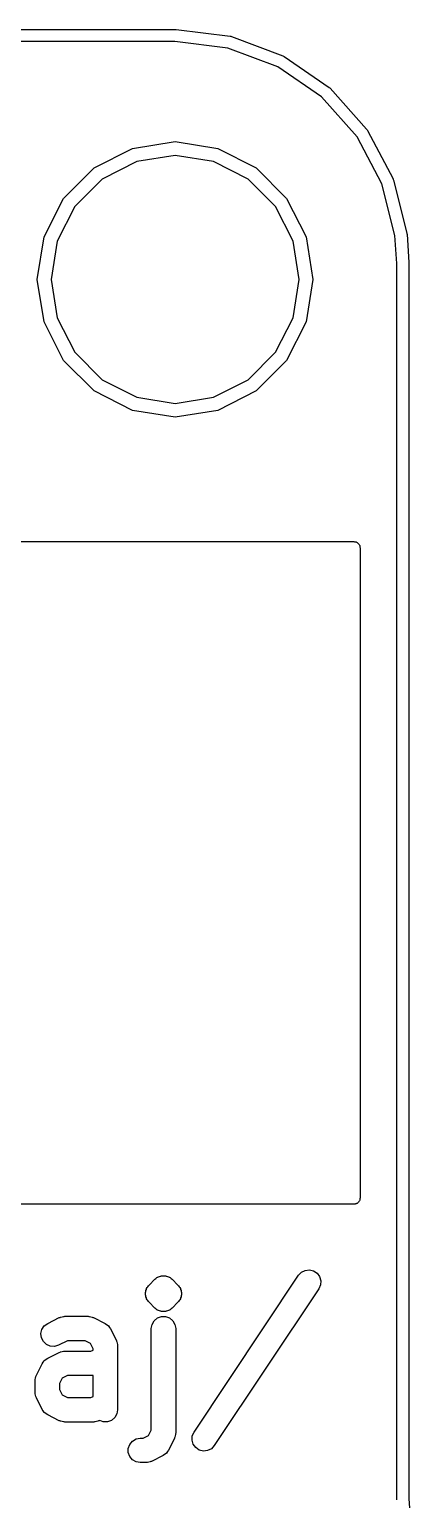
# Model space of a CAD drawing. Extents: x -0.1 to 56.2, y -70.1 to 0.1.
# Drawn here: x 35.91 to 40.6, y -18.01 to 0.07 of the extents above; entities that cross this region are included whole.
import ezdxf

# ---------------------------------------------------------------- set-up
doc = ezdxf.new("R2010")
doc.units = 0
doc.header["$MEASUREMENT"] = 0
doc.layers.add('BLACK', color=7, linetype='CONTINUOUS')

msp = doc.modelspace()

# ---------------------------------------------------------------- linework, layer by layer
at = {"layer": 'BLACK', "linetype": 'CONTINUOUS'}
for p, q in [((12.2934, 0.075), (37.7066, 0.075)), ((37.7066, 0.075), (37.711, 0.07422)), ((37.711, 0.07422), (38.3769, -0.00637)), ((37.6955, -0.075), (12.3024, -0.075)), ((38.3499, -0.15419), (37.6955, -0.075)), ((38.9622, -0.38558), (38.3499, -0.15419)), ((38.3769, -0.00637), (38.3777, -0.00647)), ((38.3777, -0.00647), (38.386, -0.00861)), ((38.386, -0.00861), (38.3944, -0.01067)), ((38.3944, -0.01067), (39.0237, -0.24847)), ((39.0237, -0.24847), (39.0245, -0.24875)), ((39.0245, -0.24875), (39.0321, -0.25284)), ((39.0321, -0.25284), (39.0397, -0.25682)), ((39.0397, -0.25682), (39.5942, -0.63788)), ((39.5017, -0.75636), (38.9622, -0.38558)), ((39.5942, -0.63788), (39.5948, -0.63833)), ((39.5948, -0.63833), (39.6013, -0.64414)), ((39.6013, -0.64414), (39.6077, -0.6498)), ((39.6077, -0.6498), (40.0552, -1.15211)), ((39.9372, -1.24512), (39.5017, -0.75636)), ((40.2435, -1.82365), (39.9372, -1.24512)), ((40.0552, -1.15211), (40.0557, -1.1527)), ((40.0557, -1.1527), (40.0606, -1.15983)), ((40.0606, -1.15983), (40.0655, -1.16691)), ((40.0655, -1.16691), (40.3803, -1.76147)), ((36.7037, -1.62872), (37.1762, -1.38796)), ((37.1762, -1.38796), (37.7, -1.305)), ((37.7, -1.305), (38.2238, -1.38796)), ((38.2238, -1.38796), (38.6963, -1.62872)), ((37.2287, -1.54964), (36.8036, -1.76625)), ((37.7, -1.475), (37.2287, -1.54964)), ((38.1713, -1.54964), (37.7, -1.475)), ((38.5964, -1.76625), (38.1713, -1.54964)), ((36.3287, -2.0037), (36.7037, -1.62872)), ((36.8036, -1.76625), (36.4662, -2.10363)), ((38.9338, -2.10363), (38.5964, -1.76625)), ((38.6963, -1.62872), (39.0713, -2.0037)), ((40.3803, -1.76147), (40.3807, -1.76217)), ((40.3807, -1.76217), (40.3837, -1.77029)), ((40.3837, -1.77029), (40.3868, -1.7783)), ((40.3868, -1.7783), (40.5507, -2.4308)), ((40.4035, -2.46065), (40.2435, -1.82365)), ((36.088, -2.47622), (36.3287, -2.0037)), ((36.4662, -2.10363), (36.2496, -2.52875)), ((39.1504, -2.52875), (38.9338, -2.10363)), ((39.0713, -2.0037), (39.312, -2.47622)), ((36.005, -3), (36.088, -2.47622)), ((36.2496, -2.52875), (36.175, -3)), ((39.225, -3), (39.1504, -2.52875)), ((39.312, -2.47622), (39.395, -3)), ((40.425, -2.80237), (40.4035, -2.46065)), ((40.5507, -2.4308), (40.5508, -2.43156)), ((40.5508, -2.43156), (40.5516, -2.43799)), ((40.5516, -2.43799), (40.5528, -2.44436)), ((40.5528, -2.44436), (40.5746, -2.79112)), ((40.425, -18.0066), (40.425, -2.80237)), ((40.5746, -2.79112), (40.575, -2.79344)), ((40.575, -2.79344), (40.575, -17.9972)), ((36.088, -3.52378), (36.005, -3)), ((36.175, -3), (36.2496, -3.47125)), ((39.1504, -3.47125), (39.225, -3)), ((39.395, -3), (39.312, -3.52378)), ((36.3287, -3.9963), (36.088, -3.52378)), ((36.2496, -3.47125), (36.4662, -3.89637)), ((38.9338, -3.89637), (39.1504, -3.47125)), ((39.312, -3.52378), (39.0713, -3.9963)), ((36.4662, -3.89637), (36.8036, -4.23375)), ((38.5964, -4.23375), (38.9338, -3.89637)), ((36.7037, -4.37128), (36.3287, -3.9963)), ((39.0713, -3.9963), (38.6963, -4.37128)), ((36.8036, -4.23375), (37.2287, -4.45036)), ((38.1713, -4.45036), (38.5964, -4.23375)), ((37.1762, -4.61204), (36.7037, -4.37128)), ((37.2287, -4.45036), (37.7, -4.525)), ((37.7, -4.525), (38.1713, -4.45036)), ((38.6963, -4.37128), (38.2238, -4.61204)), ((37.7, -4.695), (37.1762, -4.61204)), ((38.2238, -4.61204), (37.7, -4.695)), ((31.9, -6.225), (39.9, -6.225)), ((39.9, -6.225), (39.9065, -6.22614)), ((39.9065, -6.22614), (39.913, -6.22614)), ((39.913, -6.22614), (39.9192, -6.22838)), ((39.9192, -6.22838), (39.9257, -6.22952)), ((39.9257, -6.22952), (39.9313, -6.2328)), ((39.9313, -6.2328), (39.9375, -6.23505)), ((39.9375, -6.23505), (39.9425, -6.23927)), ((39.9425, -6.23927), (39.9482, -6.24255)), ((39.9482, -6.24255), (39.9524, -6.24757)), ((39.9524, -6.24757), (39.9575, -6.25179)), ((39.9575, -6.25179), (39.9607, -6.25747)), ((39.9607, -6.25747), (39.965, -6.2625)), ((39.965, -6.2625), (39.9672, -6.26867)), ((39.9672, -6.26867), (39.9705, -6.27435)), ((39.9705, -6.27435), (39.9716, -6.28081)), ((39.9716, -6.28081), (39.9739, -6.28698)), ((39.9739, -6.28698), (39.9739, -6.29354)), ((39.9739, -6.29354), (39.975, -6.3)), ((39.975, -6.3), (39.975, -14.3)), ((39.9, -14.375), (31.9, -14.375)), ((39.9065, -14.3739), (39.9, -14.375)), ((39.913, -14.3739), (39.9065, -14.3739)), ((39.9192, -14.3716), (39.913, -14.3739)), ((39.9257, -14.3705), (39.9192, -14.3716)), ((39.9313, -14.3672), (39.9257, -14.3705)), ((39.9375, -14.365), (39.9313, -14.3672)), ((39.9425, -14.3607), (39.9375, -14.365)), ((39.9482, -14.3575), (39.9425, -14.3607)), ((39.9524, -14.3524), (39.9482, -14.3575)), ((39.9575, -14.3482), (39.9524, -14.3524)), ((39.9607, -14.3425), (39.9575, -14.3482)), ((39.965, -14.3375), (39.9607, -14.3425)), ((39.9672, -14.3313), (39.965, -14.3375)), ((39.9705, -14.3257), (39.9672, -14.3313)), ((39.9716, -14.3192), (39.9705, -14.3257)), ((39.9739, -14.313), (39.9716, -14.3192)), ((39.975, -14.3), (39.9739, -14.3065)), ((39.9739, -14.3065), (39.9739, -14.313)), ((39.254, -15.2113), (39.3007, -15.1882)), ((39.3007, -15.1882), (39.3525, -15.1825)), ((39.3525, -15.1825), (39.4031, -15.1948)), ((37.3721, -15.3797), (37.3796, -15.3689)), ((37.3796, -15.3689), (37.4511, -15.2975)), ((37.4511, -15.2975), (37.4618, -15.29)), ((37.4618, -15.29), (37.4711, -15.2807)), ((37.4711, -15.2807), (37.4771, -15.2779)), ((37.4771, -15.2779), (37.4821, -15.2737)), ((37.4821, -15.2737), (37.4883, -15.2714)), ((37.4883, -15.2714), (37.4937, -15.2676)), ((37.4937, -15.2676), (37.5064, -15.2642)), ((37.5064, -15.2642), (37.5183, -15.2587)), ((37.5183, -15.2587), (37.5249, -15.2581)), ((37.5249, -15.2581), (37.5311, -15.2558)), ((37.5311, -15.2558), (37.5377, -15.2558)), ((37.5377, -15.2558), (37.5441, -15.2541)), ((37.5441, -15.2541), (37.5571, -15.2553)), ((37.5571, -15.2553), (37.5702, -15.2541)), ((37.5702, -15.2541), (37.5766, -15.2558)), ((37.5766, -15.2558), (37.5832, -15.2558)), ((37.5832, -15.2558), (37.5894, -15.2581)), ((37.5894, -15.2581), (37.596, -15.2587)), ((37.596, -15.2587), (37.6079, -15.2642)), ((37.6079, -15.2642), (37.6205, -15.2676)), ((37.6205, -15.2676), (37.6259, -15.2714)), ((37.6259, -15.2714), (37.6321, -15.2737)), ((37.6321, -15.2737), (37.6372, -15.2779)), ((37.6372, -15.2779), (37.6432, -15.2807)), ((37.6432, -15.2807), (37.6525, -15.29)), ((37.6525, -15.29), (37.6632, -15.2975)), ((37.6632, -15.2975), (37.7346, -15.3689)), ((37.7346, -15.3689), (37.7422, -15.3797)), ((37.9323, -17.1775), (39.218, -15.2489)), ((39.218, -15.2489), (39.254, -15.2113)), ((39.4031, -15.1948), (39.4465, -15.2237)), ((39.4465, -15.2237), (39.4773, -15.2657)), ((39.4886, -15.3676), (39.4677, -15.4153)), ((39.4773, -15.2657), (39.4919, -15.3157)), ((39.4919, -15.3157), (39.4886, -15.3676)), ((37.3363, -15.4619), (37.3397, -15.4493)), ((37.3374, -15.475), (37.3363, -15.4619)), ((37.3363, -15.4881), (37.3374, -15.475)), ((37.3397, -15.5007), (37.3363, -15.4881)), ((37.3397, -15.4493), (37.3408, -15.4362)), ((37.3408, -15.5138), (37.3397, -15.5007)), ((37.3408, -15.4362), (37.3464, -15.4243)), ((37.3464, -15.5257), (37.3408, -15.5138)), ((37.3464, -15.4243), (37.3498, -15.4116)), ((37.3498, -15.5384), (37.3464, -15.5257)), ((37.3498, -15.4116), (37.3573, -15.4009)), ((37.3573, -15.5491), (37.3498, -15.5384)), ((37.3573, -15.4009), (37.3628, -15.389)), ((37.3628, -15.561), (37.3573, -15.5491)), ((37.3628, -15.389), (37.3721, -15.3797)), ((37.7422, -15.3797), (37.7514, -15.389)), ((37.7514, -15.389), (37.757, -15.4009)), ((37.757, -15.5491), (37.7514, -15.561)), ((37.757, -15.4009), (37.7645, -15.4116)), ((37.7645, -15.5384), (37.757, -15.5491)), ((37.7645, -15.4116), (37.7679, -15.4243)), ((37.7679, -15.5257), (37.7645, -15.5384)), ((37.7679, -15.4243), (37.7735, -15.4362)), ((37.7735, -15.5138), (37.7679, -15.5257)), ((37.7735, -15.4362), (37.7746, -15.4493)), ((37.7746, -15.5008), (37.7735, -15.5138)), ((37.7746, -15.4493), (37.778, -15.4619)), ((37.778, -15.4881), (37.7746, -15.5008)), ((37.778, -15.4619), (37.7769, -15.475)), ((37.7769, -15.475), (37.778, -15.4881)), ((39.4677, -15.4153), (38.182, -17.3439)), ((37.3721, -15.5703), (37.3628, -15.561)), ((37.3796, -15.5811), (37.3721, -15.5703)), ((37.4511, -15.6525), (37.3796, -15.5811)), ((37.4618, -15.66), (37.4511, -15.6525)), ((37.4711, -15.6693), (37.4618, -15.66)), ((37.4771, -15.6721), (37.4711, -15.6693)), ((37.4821, -15.6763), (37.4771, -15.6721)), ((37.4883, -15.6786), (37.4821, -15.6763)), ((37.4937, -15.6824), (37.4883, -15.6786)), ((37.5064, -15.6858), (37.4937, -15.6824)), ((37.5183, -15.6913), (37.5064, -15.6858)), ((37.5249, -15.6919), (37.5183, -15.6913)), ((37.5311, -15.6941), (37.5249, -15.6919)), ((37.5377, -15.6941), (37.5311, -15.6941)), ((37.5441, -15.6959), (37.5377, -15.6941)), ((37.5571, -15.6947), (37.5441, -15.6959)), ((37.5702, -15.6959), (37.5571, -15.6947)), ((37.5766, -15.6941), (37.5702, -15.6959)), ((37.5832, -15.6941), (37.5766, -15.6941)), ((37.5894, -15.6919), (37.5832, -15.6941)), ((37.596, -15.6913), (37.5894, -15.6919)), ((37.6079, -15.6858), (37.596, -15.6913)), ((37.6205, -15.6824), (37.6079, -15.6858)), ((37.6259, -15.6786), (37.6205, -15.6824)), ((37.6321, -15.6763), (37.6259, -15.6786)), ((37.6372, -15.6721), (37.6321, -15.6763)), ((37.6432, -15.6693), (37.6372, -15.6721)), ((37.6525, -15.66), (37.6432, -15.6693)), ((37.6632, -15.6525), (37.6525, -15.66)), ((37.7346, -15.5811), (37.6632, -15.6525)), ((37.7422, -15.5703), (37.7346, -15.5811)), ((37.7514, -15.561), (37.7422, -15.5703)), ((36.0624, -15.9153), (36.0911, -15.8719)), ((36.0911, -15.8719), (36.1329, -15.8408)), ((36.1329, -15.8408), (36.2758, -15.7694)), ((36.2758, -15.7694), (36.2841, -15.7669)), ((36.2841, -15.7669), (36.2916, -15.7626)), ((36.2916, -15.7626), (36.3089, -15.7596)), ((36.3089, -15.7596), (36.3257, -15.7546)), ((36.3257, -15.7546), (36.3343, -15.7551)), ((36.3343, -15.7551), (36.3429, -15.7536)), ((36.3429, -15.7536), (36.6286, -15.7536)), ((36.6286, -15.7536), (36.6371, -15.7551)), ((36.6371, -15.7551), (36.6457, -15.7546)), ((36.6457, -15.7546), (36.6626, -15.7596)), ((36.6626, -15.7596), (36.6799, -15.7626)), ((36.6799, -15.7626), (36.6874, -15.7669)), ((36.6874, -15.7669), (36.6957, -15.7694)), ((36.6957, -15.7694), (36.8385, -15.8408)), ((36.8385, -15.8408), (36.8562, -15.8539)), ((36.8562, -15.8539), (36.8746, -15.8661)), ((36.8746, -15.8661), (36.877, -15.8694)), ((36.877, -15.8694), (36.8804, -15.8719)), ((36.8804, -15.8719), (36.8925, -15.8902)), ((36.8925, -15.8902), (36.9056, -15.9079)), ((36.9056, -15.9079), (36.977, -16.0508)), ((37.4071, -15.9036), (37.4162, -15.8523)), ((37.4071, -17.1539), (37.4071, -15.9036)), ((37.4162, -15.8523), (37.4422, -15.8072)), ((37.4422, -15.8072), (37.4821, -15.7737)), ((37.4821, -15.7737), (37.5311, -15.7558)), ((37.5311, -15.7558), (37.5832, -15.7558)), ((37.5832, -15.7558), (37.6321, -15.7737)), ((37.6321, -15.7737), (37.672, -15.8072)), ((37.672, -15.8072), (37.6981, -15.8523)), ((37.6981, -15.8523), (37.7071, -15.9036)), ((37.7071, -15.9036), (37.7071, -17.1893)), ((36.0503, -15.966), (36.0624, -15.9153)), ((36.0562, -16.0178), (36.0503, -15.966)), ((36.0795, -16.0644), (36.0562, -16.0178)), ((36.1174, -16.1002), (36.0795, -16.0644)), ((36.3783, -16.0536), (36.2671, -16.1092)), ((36.5932, -16.0536), (36.3783, -16.0536)), ((36.6596, -16.0868), (36.5932, -16.0536)), ((36.6929, -16.1533), (36.6596, -16.0868)), ((36.977, -16.0508), (36.9795, -16.0591)), ((36.9795, -16.0591), (36.9838, -16.0666)), ((36.9838, -16.0666), (36.9869, -16.0839)), ((36.9869, -16.0839), (36.9919, -16.1007)), ((36.1152, -16.2825), (36.1329, -16.2694)), ((36.1651, -16.1209), (36.1174, -16.1002)), ((36.1329, -16.2694), (36.2758, -16.198)), ((36.2171, -16.124), (36.1651, -16.1209)), ((36.2671, -16.1092), (36.2171, -16.124)), ((36.2758, -16.198), (36.2841, -16.1955)), ((36.2841, -16.1955), (36.2916, -16.1912)), ((36.2916, -16.1912), (36.3089, -16.1881)), ((36.3089, -16.1881), (36.3257, -16.1831)), ((36.3257, -16.1831), (36.3343, -16.1836)), ((36.3343, -16.1836), (36.3429, -16.1821)), ((36.3429, -16.1821), (36.6646, -16.1821)), ((36.6646, -16.1821), (36.6929, -16.168)), ((36.6929, -16.168), (36.6929, -16.1533)), ((36.9919, -16.1007), (36.9914, -16.1093)), ((36.9914, -16.1093), (36.9929, -16.1179)), ((36.9929, -16.1179), (36.9929, -16.9036)), ((35.9944, -16.4793), (36.0658, -16.3365)), ((36.0658, -16.3365), (36.0789, -16.3188)), ((36.0789, -16.3188), (36.0911, -16.3004)), ((36.0911, -16.3004), (36.0944, -16.298)), ((36.0944, -16.298), (36.0969, -16.2946)), ((36.0969, -16.2946), (36.1152, -16.2825)), ((35.9786, -16.5464), (35.9801, -16.5379)), ((35.9786, -16.6893), (35.9786, -16.5464)), ((35.9796, -16.5293), (35.9846, -16.5124)), ((35.9801, -16.5379), (35.9796, -16.5293)), ((35.9846, -16.5124), (35.9876, -16.4951)), ((35.9876, -16.4951), (35.9919, -16.4876)), ((35.9919, -16.4876), (35.9944, -16.4793)), ((36.3118, -16.5154), (36.2786, -16.5818)), ((36.2786, -16.5818), (36.2786, -16.6539)), ((36.3783, -16.4821), (36.3118, -16.5154)), ((36.6929, -16.4821), (36.3783, -16.4821)), ((36.6929, -16.7394), (36.6929, -16.4821)), ((35.9801, -16.6978), (35.9786, -16.6893)), ((35.9796, -16.7064), (35.9801, -16.6978)), ((35.9846, -16.7233), (35.9796, -16.7064)), ((35.9876, -16.7406), (35.9846, -16.7233)), ((35.9919, -16.7481), (35.9876, -16.7406)), ((35.9944, -16.7564), (35.9919, -16.7481)), ((36.0658, -16.8992), (35.9944, -16.7564)), ((36.2786, -16.6539), (36.3118, -16.7203)), ((36.3118, -16.7203), (36.3783, -16.7536)), ((36.3783, -16.7536), (36.6646, -16.7536)), ((36.6646, -16.7536), (36.6929, -16.7394)), ((36.0789, -16.9169), (36.0658, -16.8992)), ((36.0911, -16.9353), (36.0789, -16.9169)), ((36.0944, -16.9377), (36.0911, -16.9353)), ((36.0969, -16.9411), (36.0944, -16.9377)), ((36.1152, -16.9532), (36.0969, -16.9411)), ((36.1329, -16.9663), (36.1152, -16.9532)), ((36.2758, -17.0377), (36.1329, -16.9663)), ((36.9838, -16.9549), (36.9578, -17)), ((36.9929, -16.9036), (36.9838, -16.9549)), ((36.2841, -17.0402), (36.2758, -17.0377)), ((36.2916, -17.0445), (36.2841, -17.0402)), ((36.3089, -17.0476), (36.2916, -17.0445)), ((36.3257, -17.0526), (36.3089, -17.0476)), ((36.3343, -17.0521), (36.3257, -17.0526)), ((36.3429, -17.0536), (36.3343, -17.0521)), ((36.7, -17.0536), (36.3429, -17.0536)), ((36.7085, -17.0521), (36.7, -17.0536)), ((36.7171, -17.0526), (36.7085, -17.0521)), ((36.734, -17.0476), (36.7171, -17.0526)), ((36.7513, -17.0445), (36.734, -17.0476)), ((36.7588, -17.0402), (36.7513, -17.0445)), ((36.7671, -17.0377), (36.7588, -17.0402)), ((36.7723, -17.0351), (36.7671, -17.0377)), ((36.8168, -17.0513), (36.7723, -17.0351)), ((36.8689, -17.0513), (36.8168, -17.0513)), ((36.9179, -17.0335), (36.8689, -17.0513)), ((36.9578, -17), (36.9179, -17.0335)), ((37.3739, -17.2203), (37.4071, -17.1539)), ((37.9114, -17.2252), (37.9323, -17.1775)), ((37.1237, -17.3775), (37.1415, -17.3286)), ((37.1415, -17.3286), (37.175, -17.2887)), ((37.175, -17.2887), (37.2201, -17.2626)), ((37.2201, -17.2626), (37.2714, -17.2536)), ((37.2714, -17.2536), (37.3074, -17.2536)), ((37.3074, -17.2536), (37.3739, -17.2203)), ((37.6913, -17.2564), (37.6199, -17.3992)), ((37.6938, -17.2481), (37.6913, -17.2564)), ((37.6981, -17.2406), (37.6938, -17.2481)), ((37.7011, -17.2233), (37.6981, -17.2406)), ((37.7062, -17.2064), (37.7011, -17.2233)), ((37.7071, -17.1893), (37.7056, -17.1978)), ((37.7056, -17.1978), (37.7062, -17.2064)), ((37.9081, -17.2772), (37.9114, -17.2252)), ((37.9227, -17.3272), (37.9081, -17.2772)), ((37.9535, -17.3692), (37.9227, -17.3272)), ((38.182, -17.3439), (38.146, -17.3816)), ((37.1237, -17.4296), (37.1237, -17.3775)), ((37.1415, -17.4786), (37.1237, -17.4296)), ((37.175, -17.5185), (37.1415, -17.4786)), ((37.2201, -17.5445), (37.175, -17.5185)), ((37.4017, -17.5402), (37.3942, -17.5445)), ((37.4099, -17.5377), (37.4017, -17.5402)), ((37.5528, -17.4663), (37.4099, -17.5377)), ((37.5705, -17.4532), (37.5528, -17.4663)), ((37.5888, -17.4411), (37.5705, -17.4532)), ((37.5913, -17.4377), (37.5888, -17.4411)), ((37.5946, -17.4353), (37.5913, -17.4377)), ((37.6068, -17.4169), (37.5946, -17.4353)), ((37.6199, -17.3992), (37.6068, -17.4169)), ((37.9969, -17.3981), (37.9535, -17.3692)), ((38.0475, -17.4104), (37.9969, -17.3981)), ((38.0993, -17.4047), (38.0475, -17.4104)), ((38.146, -17.3816), (38.0993, -17.4047)), ((37.2714, -17.5536), (37.2201, -17.5445)), ((37.3429, -17.5536), (37.2714, -17.5536)), ((37.3514, -17.5521), (37.3429, -17.5536)), ((37.36, -17.5526), (37.3514, -17.5521)), ((37.3768, -17.5476), (37.36, -17.5526)), ((37.3942, -17.5445), (37.3768, -17.5476)), ((40.4255, -18.0093), (40.425, -18.0066)), ((40.575, -17.9972), (40.5962, -18.2819))]:
    msp.add_line(p, q, dxfattribs=at)

doc.saveas('drawing.dxf')
